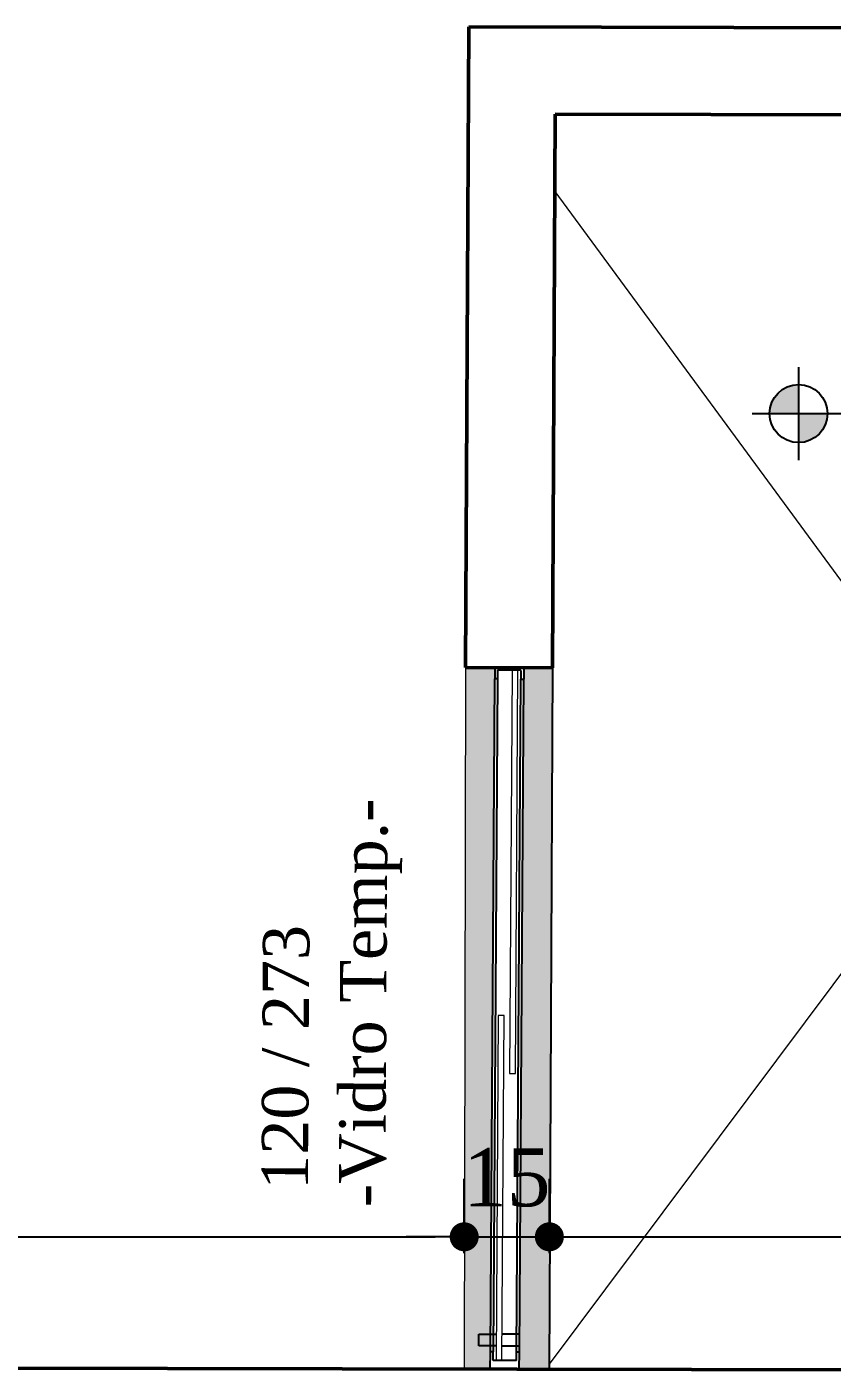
# Model space of a CAD drawing. Header units: millimetres. Extents: x 103208 to 171806, y -164 to 10038.
# Drawn here: x 108768.5 to 108907.3, y 6950.2 to 7182.2 of the extents above; entities that cross this region are included whole.
import ezdxf

# ---------------------------------------------------------------- set-up
doc = ezdxf.new("R2010")
doc.units = ezdxf.units.MM
for name, color, linetype, lineweight in [('Hachura', 1, 'Continuous', 9), ('Parede Baixa', 5, 'Continuous', 50), ('Pisos', 55, 'Continuous', 5), ('Pisos Externos', 15, 'Continuous', 9), ('Portas - Janelas', 2, 'Continuous', 20)]:
    doc.layers.add(name, color=color, linetype=linetype, lineweight=lineweight)
for name, color, linetype in [('Hachuria - Moveis', 1, 'Continuous'), ('Piso', 55, 'Continuous'), ('PN010', 1, 'Continuous'), ('Portas-Cotas', 2, 'Continuous')]:
    doc.layers.add(name, color=color, linetype=linetype)
doc.styles.add('Valéria', font='romantic.ttf', dxfattribs={"height": 10})
doc.dimstyles.new('Cota - 50', dxfattribs={"dimtxt": 10, "dimasz": 5, "dimexe": 10, "dimexo": 20, "dimgap": 5, "dimtad": 1, "dimtxsty": 'Valéria', "dimblk": 'DOT', "dimcen": 0, "dimclrd": 12, "dimclre": 12, "dimclrt": 2, "dimazin": 2, "dimtfac": 1, "dimtix": 1, "dimtmove": 0, "dimatfit": 3, "dimldrblk": 'DOT', "dimfxl": 1, "dimarcsym": 0})

# ---------------------------------------------------------------- blocks, each defined once
blk = doc.blocks.new('_Dot')
at = {"color": 0, "linetype": 'ByBlock', "lineweight": -2}
blk.add_line((-0.5, 0), (-1, 0), dxfattribs=at)
at = {"color": 0, "linetype": 'ByBlock', "const_width": 0.5}
blk.add_lwpolyline([(-0.25, 0, 1), (0.25, 0, 1)], format="xyb", close=True, dxfattribs=at)
blk = doc.blocks.new('*D1187')
at = {"color": 12, "lineweight": -2, "transparency": 16777216}
for p, q in [((108531.13, 6971.5), (108531.13, 6983.67)), ((108843.85, 6970.86), (108843.85, 6983.67)), ((108536.13, 6973.67), (108838.85, 6973.67))]:
    blk.add_line(p, q, dxfattribs=at)
at = {"layer": 'Defpoints', "color": 0, "transparency": 16777216}
for p in [(108843.85, 6973.67), (108531.13, 6951.5, 9825), (108843.85, 6950.86, -114808.76)]:
    blk.add_point(p, dxfattribs=at)
at = {"color": 12, "lineweight": -2, "transparency": 16777216, "xscale": 5, "yscale": 5, "zscale": 5, "rotation": 180}
blk.add_blockref('_Dot', (108531.13, 6973.67), dxfattribs=at)
at = {"color": 12, "lineweight": -2, "transparency": 16777216, "xscale": 5, "yscale": 5, "zscale": 5}
blk.add_blockref('_Dot', (108843.85, 6973.67), dxfattribs=at)
at = {"color": 2, "transparency": 16777216, "insert": (108687.49, 6983.77), "char_height": 10, "attachment_point": 5, "style": 'Valéria'}
blk.add_mtext('313', dxfattribs=at)
blk = doc.blocks.new('*D1188')
at = {"color": 12, "lineweight": -2, "transparency": 16777216}
for p, q in [((108843.85, 6970.86), (108843.85, 6983.67)), ((108858.53, 6970.83), (108858.53, 6983.67)), ((108838.85, 6973.67), (108833.85, 6973.67)), ((108843.85, 6973.67), (108858.53, 6973.67)), ((108863.53, 6973.67), (108868.53, 6973.67))]:
    blk.add_line(p, q, dxfattribs=at)
at = {"layer": 'Defpoints', "color": 0, "transparency": 16777216}
for p in [(108858.53, 6973.67), (108843.85, 6950.86, -114808.76), (108858.53, 6950.83, -114808.76)]:
    blk.add_point(p, dxfattribs=at)
at = {"color": 12, "lineweight": -2, "transparency": 16777216, "xscale": 5, "yscale": 5, "zscale": 5}
blk.add_blockref('_Dot', (108843.85, 6973.67), dxfattribs=at)
at = {"color": 12, "lineweight": -2, "transparency": 16777216, "xscale": 5, "yscale": 5, "zscale": 5, "rotation": 180}
blk.add_blockref('_Dot', (108858.53, 6973.67), dxfattribs=at)
at = {"color": 2, "transparency": 16777216, "insert": (108851.19, 6983.86), "char_height": 10, "attachment_point": 5, "style": 'Valéria'}
blk.add_mtext('15', dxfattribs=at)
blk = doc.blocks.new('*D1189')
at = {"color": 12, "lineweight": -2, "transparency": 16777216}
for p, q in [((108858.53, 6970.83), (108858.53, 6983.67)), ((109008.53, 6970.52), (109008.53, 6983.67)), ((108863.53, 6973.67), (109003.53, 6973.67))]:
    blk.add_line(p, q, dxfattribs=at)
at = {"layer": 'Defpoints', "color": 0, "transparency": 16777216}
for p in [(109008.53, 6973.67), (108858.53, 6950.83, -114808.76), (109008.53, 6950.52, -114808.76)]:
    blk.add_point(p, dxfattribs=at)
at = {"color": 12, "lineweight": -2, "transparency": 16777216, "xscale": 5, "yscale": 5, "zscale": 5, "rotation": 180}
blk.add_blockref('_Dot', (108858.53, 6973.67), dxfattribs=at)
at = {"color": 12, "lineweight": -2, "transparency": 16777216, "xscale": 5, "yscale": 5, "zscale": 5}
blk.add_blockref('_Dot', (109008.53, 6973.67), dxfattribs=at)
at = {"color": 2, "transparency": 16777216, "insert": (108933.53, 6983.86), "char_height": 10, "attachment_point": 5, "style": 'Valéria'}
blk.add_mtext('150', dxfattribs=at)

msp = doc.modelspace()

# ---------------------------------------------------------------- hatches: boundary and pattern name
at = {"layer": 'Pisos Externos'}
h = msp.add_hatch(dxfattribs=at)
h.set_pattern_fill('AR-SAND', color=256, scale=0.05, angle=225.0885755)
h.set_pattern_definition([(262.5885755, (115705.9326, -57107.9552), (1.78949214, -1.67100301), [0, -1.9304, 0, -2.159, 0, -2.06375]), (232.5885755, (115705.9326, -57107.955), (0.95142842, -4.12219834), [0, -1.0414, 0, -1.7399, 0, -0.66675]), (192.5885755, (115707.0355, -57106.8489), (-2.78716461, -2.80597368), [0, -0.635, 0, -2.286, 0, -2.9845]), (182.5885755, (115707.0355, -57106.849), (-1.90601143, -3.49070464), [0, -0.3175, 0, -1.4986, 0, -1.7145])])
h.paths.add_polyline_path([(108859.11708, 7071.77092), (108858.52657, 6950.82961), (108853.34143, 6950.84023), (108853.3563, 6953.80562), (108854.10429, 7069.8032), (108854.11719, 7071.80316)])
h.paths.add_polyline_path([(108849.11729, 7071.8354), (108849.1044, 7069.83544), (108848.35641, 6953.83786), (108848.34148, 6950.85048), (108843.85298, 6950.85968), (108844.1174, 7071.86764)])
at = {"layer": 'Portas - Janelas'}
h = msp.add_hatch(color=256, dxfattribs=at)
edge = h.paths.add_edge_path()
edge.add_arc((108901.49102, 7115.5594), 5, 90, 180)
edge.add_line((108896.49102, 7115.5594), (108901.49102, 7115.5594))
edge.add_line((108901.49102, 7115.5594), (108901.49102, 7120.5594))
edge = h.paths.add_edge_path()
edge.add_arc((108901.49102, 7115.5594), 5, 270, 360)
edge.add_line((108906.49102, 7115.5594), (108901.49102, 7115.5594))
edge.add_line((108901.49102, 7115.5594), (108901.49102, 7110.5594))

# ---------------------------------------------------------------- linework, layer by layer
at = {"layer": 'Hachura', "elevation": -114808.76029}
for points in [[(108852.11401, 7071.31607), (108851.66586, 7001.81751), (108852.66584, 7001.81107), (108853.11399, 7071.30962)], [(108849.73038, 7011.8302), (108849.34671, 6952.33144)], [(108850.34669, 6952.32499), (108850.73036, 7011.82375), (108849.73038, 7011.8302)]]:
    msp.add_lwpolyline(points, dxfattribs=at)
at = {"layer": 'Hachuria - Moveis'}
for p, q in [((108849.11689, 7071.77232, -114808.76029), (108849.1044, 7069.83544, -114808.76029)), ((108849.60439, 7069.83222, -114808.76029), (108849.1044, 7069.83544, -114808.76029)), ((108849.61406, 7071.33219, -114808.76029), (108849.60439, 7069.83222, -114808.76029)), ((108853.61397, 7071.3064, -114808.76029), (108849.61406, 7071.33219, -114808.76029)), ((108853.61397, 7071.3064, -114808.76029), (108853.6043, 7069.80643, -114808.76029)), ((108853.6043, 7069.80643, -114808.76029), (108854.10429, 7069.8032, -114808.76029)), ((108854.11684, 7071.74849, -114808.76029), (108854.10429, 7069.8032, -114808.76029)), ((108848.33732, 6950.87822, -114808.76029), (108848.35658, 6953.86559, -114808.76029)), ((108848.85657, 6953.86236, -114808.76029), (108848.35658, 6953.86559, -114808.76029)), ((108848.8469, 6952.36239, -114808.76029), (108848.85657, 6953.86236, -114808.76029)), ((108852.84682, 6952.3366, -114808.76029), (108852.85649, 6953.83657, -114808.76029)), ((108852.85649, 6953.83657, -114808.76029), (108853.35648, 6953.83335, -114808.76029)), ((108853.33736, 6950.86797, -114808.76029), (108853.35648, 6953.83335, -114808.76029)), ((108852.84682, 6952.3366, -114808.76029), (108848.8469, 6952.36239, -114808.76029))]:
    msp.add_line(p, q, dxfattribs=at)
msp.add_circle((108901.49102, 7115.5594, -114808.76029), 5, dxfattribs=at)
at = {"layer": 'Parede Baixa'}
for p, q in [((108844.10088, 7071.79623, -114808.76029), (108844.62715, 7182.20719, -114808.76029)), ((108844.62715, 7182.20719, -114808.76029), (109009.58727, 7181.86905, -114808.76029)), ((108859.1007, 7071.72473, -114808.76029), (108859.55568, 7167.17656, -114808.76029)), ((108859.55568, 7167.17656, -114808.76029), (109009.55591, 7166.86908, -114808.76029)), ((108844.10088, 7071.79623, -114808.76029), (108859.1007, 7071.72473, -114808.76029)), ((108531.12534, 6951.50072, 9825), (109173.52496, 6950.18391, 9825))]:
    msp.add_line(p, q, dxfattribs=at)
at = {"layer": 'Piso'}
for p, q in [((108848.35641, 6953.83786, -114808.76029), (108849.1044, 7069.83544, -114808.76029)), ((108849.60439, 7069.83222, -114808.76029), (108848.85639, 6953.83463, -114808.76029)), ((108852.85631, 6953.80884, -114808.76029), (108853.6043, 7069.80643, -114808.76029)), ((108853.3563, 6953.80562, -114808.76029), (108854.10429, 7069.8032, -114808.76029))]:
    msp.add_line(p, q, dxfattribs=at)
at = {"layer": 'Pisos'}
for p, q in [((108858.52873, 6951.72609, -114808.76029), (109009.49229, 7153.52058, -114808.76029)), ((108859.49205, 7153.82805, -114808.76029), (109008.52703, 6951.01113, -114808.76029))]:
    msp.add_line(p, q, dxfattribs=at)
at = {"layer": 'PN010'}
for p, q in [((108901.49102, 7123.5594, -114808.76029), (108901.49102, 7107.5594, -114808.76029)), ((108893.49102, 7115.5594, -114808.76029), (108970.72077, 7115.5594, -114808.76029)), ((108859.1007, 7071.72473, -114808.76029), (108858.52657, 6950.82961, -114808.76029)), ((108846.36325, 6954.90597, -114808.76029), (108846.37306, 6956.90595, -114808.76029)), ((108846.37306, 6956.90595, -114808.76029), (108849.37609, 6956.88658, -114808.76029)), ((108853.37298, 6956.87163, -114808.76029), (108850.37613, 6956.89095, -114808.76029)), ((108853.36317, 6954.87165, -114808.76029), (108853.37298, 6956.87163, -114808.76029)), ((108849.36322, 6954.89126, -114808.76029), (108846.36325, 6954.90597, -114808.76029)), ((108850.36321, 6954.88636, -114808.76029), (108853.36317, 6954.87165, -114808.76029))]:
    msp.add_line(p, q, dxfattribs=at)
at = {"layer": 'Portas - Janelas'}
msp.add_line((108844.10088, 7071.79623, -114808.76029), (108843.85298, 6950.85968, -114808.76029), dxfattribs=at)

# ---------------------------------------------------------------- texts
at = {"layer": 'Portas-Cotas', "insert": (108821.05248, 7014.0316, -124633.76029), "char_height": 8, "attachment_point": 5, "rotation": 89.6856787, "style": 'Valéria'}
msp.add_mtext('\\pxi-2.3669;120 / 273\\P\\pi0;-Vidro Temp.-', dxfattribs=at)

# ---------------------------------------------------------------- dimensions: what is measured, and where the dimension line sits
dim = msp.add_linear_dim(base=(108843.85298, 6973.66926), p1=(108531.12534, 6951.50072, 9825), p2=(108843.85298, 6950.85968, -114808.76029), text='313', dimstyle='Cota - 50')
dim.commit()
dim.dimension.update_dxf_attribs({"geometry": '*D1187', "text_midpoint": (108687.48916, 6983.77281)})
dim = msp.add_linear_dim(base=(108858.52657, 6973.66926), p1=(108843.85298, 6950.85968, -114808.76029), p2=(108858.52657, 6950.82961, -114808.76029), text='15', dimstyle='Cota - 50', override={"dimtmove": 1})
dim.commit()
dim.dimension.update_dxf_attribs({"geometry": '*D1188', "text_midpoint": (108851.18977, 6983.86156)})
dim = msp.add_linear_dim(base=(109008.52583, 6973.66926), p1=(108858.52657, 6950.82961, -114808.76029), p2=(109008.52583, 6950.52213, -114808.76029), dimstyle='Cota - 50', override={"dimtmove": 1})
dim.commit()
dim.dimension.update_dxf_attribs({"geometry": '*D1189', "text_midpoint": (108933.5262, 6983.86156)})

doc.saveas('drawing.dxf')
